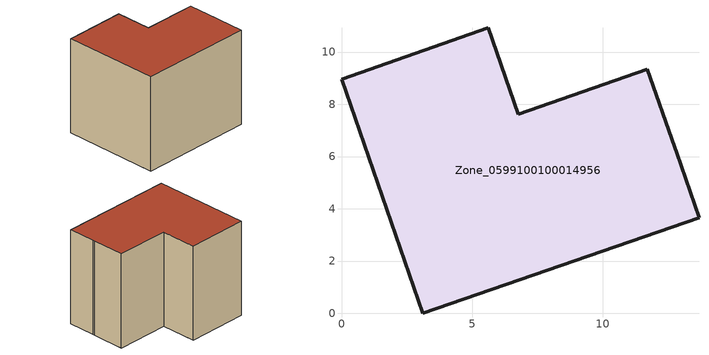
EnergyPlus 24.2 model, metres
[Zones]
Zone_0599100100014956
 floor ground (C_G): 3.11,0 0,8.97 5.62,10.93 6.77,7.63 11.71,9.35 12.75,6.36 12.83,6.14 13.69,3.67 z0
 wall outside (C_F): 6.77,7.63 5.62,10.93 0,8.97 3.11,0 13.69,3.67 12.83,6.14 12.75,6.36 11.71,9.35 6.77,7.63 z0:9.25
 roof outside (C_R): 13.69,3.67 12.83,6.14 12.75,6.36 11.71,9.35 6.77,7.63 5.62,10.93 0,8.97 3.11,0 z9.25
[BUILDING]
Pand.0599100100014956: North Axis=0; Terrain=City; Loads Convergence Tolerance Value=0.04; Temperature Convergence Tolerance Value=0.4; Solar Distribution=FullExterior; Maximum Number of Warmup Days=25; Minimum Number of Warmup Days=1
[Site:Location]
Rotterdam.The.Hague.AP_ZH_NLD Design_Conditions: Latitude=51.96; Longitude=4.45; Time Zone=1; Elevation=-4.5
[SITE:GROUNDTEMPERATURE:BUILDINGSURFACE]
18, 18, 18, 18, 18, 18, 18, 18, 18, 18, 18, 18
[MATERIAL] Thermal Absorptance=0.9; Solar Absorptance=0.7; Visible Absorptance=0.7
Name | Roughness | Thickness | Conductivity | Density | Specific Heat
G.TC.2015-2018 | MediumSmooth | 0.15 | 0.0428571 | 540 | 1210
F.TC.2015-2018 | Rough | 0.3 | 0.0666667 | 1920 | 840
R.TC.2015-2018 | MediumRough | 0.2 | 0.0333333 | 1500 | 1000
[CONSTRUCTION]
C_G: G.TC.2015-2018
C_F: F.TC.2015-2018
C_R: R.TC.2015-2018
[ZONE]
Zone_0599100100014956: Type=1; Multiplier=1; Ceiling Height=Autocalculate; Volume=Autocalculate; Floor Area=autocalculate; Part of Total Floor Area=Yes
[ZONEINFILTRATION:DESIGNFLOWRATE]
Infil_Zone_0599100100014956: Zone or ZoneList or Space or SpaceList=Zone_0599100100014956; Schedule=AlwaysOn; Design Flow Rate Calculation Method=Flow/Area; Flow Rate per Floor Area=0.0015; Constant Term Coefficient=1; Temperature Term Coefficient=0; Velocity Term Coefficient=0; Velocity Squared Term Coefficient=0
[HVACTEMPLATE:ZONE:IDEALLOADSAIRSYSTEM]
Zone_0599100100014956: Maximum Heating Supply Air Temperature=50; Minimum Cooling Supply Air Temperature=13; Maximum Heating Supply Air Humidity Ratio=0.0156; Minimum Cooling Supply Air Humidity Ratio=0.0077; Heating Limit=NoLimit; Cooling Limit=NoLimit; Dehumidification Control Type=ConstantSensibleHeatRatio; Cooling Sensible Heat Ratio=0.7; Dehumidification Setpoint=60; Humidification Control Type=None; Humidification Setpoint=30; Outdoor Air Method=None; Outdoor Air Flow Rate per Person=0.00944; Outdoor Air Flow Rate per Zone Floor Area=0; Outdoor Air Flow Rate per Zone=0; Demand Controlled Ventilation Type=None; Outdoor Air Economizer Type=NoEconomizer; Heat Recovery Type=None; Sensible Heat Recovery Effectiveness=0.7; Latent Heat Recovery Effectiveness=0.65
[ZONECONTROL:THERMOSTAT]
ThermostatControl_Zone_0599100100014956: Zone or ZoneList=Zone_0599100100014956; Control Type Schedule=DualSetpointControlType; Control 1=Thermostat_Zone_0599100100014956; Temperature Difference Between Cutout And Setpoint=0
[THERMOSTATSETPOINT:DUALSETPOINT]
Thermostat_Zone_0599100100014956: Heating Setpoint Temperature Schedule=HeatingSetpoint_Zone_0599100100014956; Cooling Setpoint Temperature Schedule=CoolingSetpoint_Zone_0599100100014956
[SCHEDULE:COMPACT]
HeatingSetpoint_Zone_0599100100014956: Through: 12/31, For: AllDays, Until: 24:00, 21
CoolingSetpoint_Zone_0599100100014956: Through: 12/31, For: AllDays, Until: 24:00, 24
DualSetpointControlType: Through: 12/31, For: AllDays, Until: 24:00, 4
AlwaysOn: Through: 12/31, For: AllDays, Until: 24:00, 1
